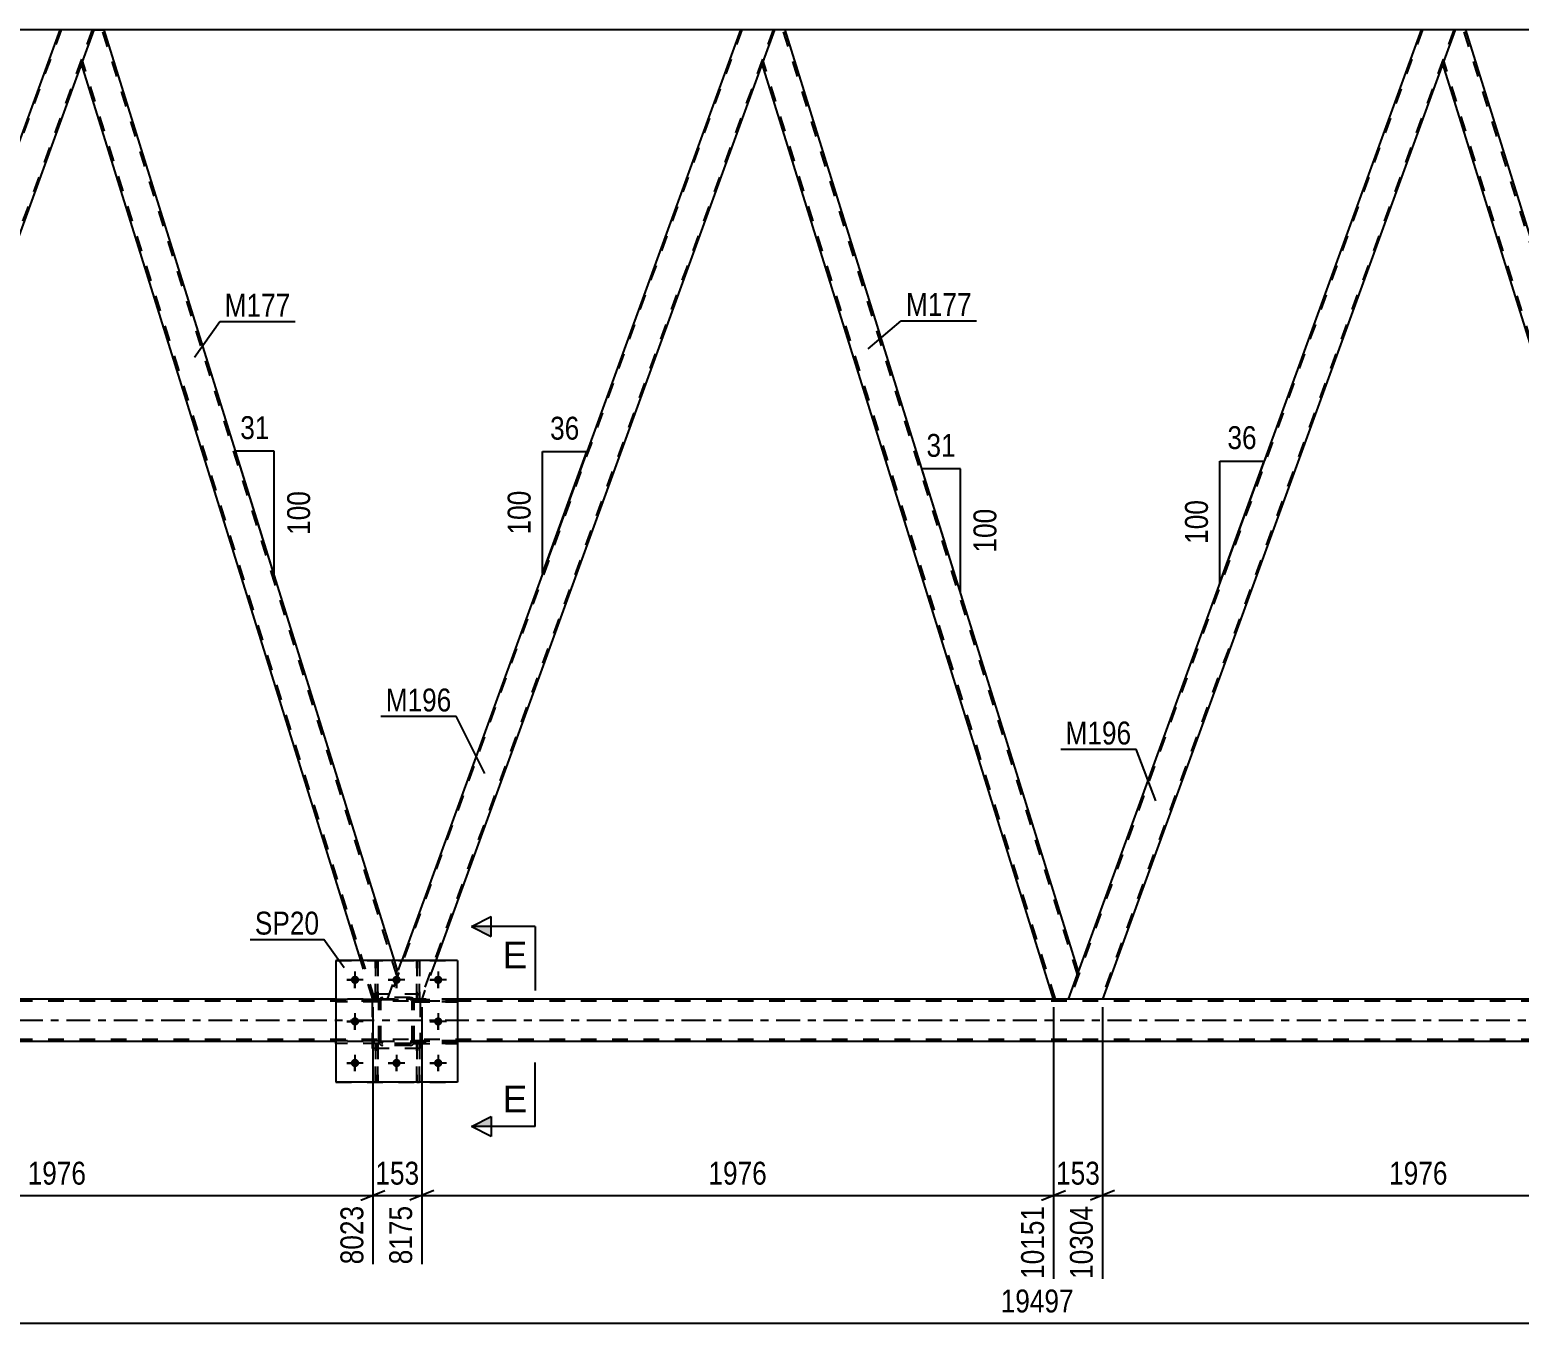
# Model space of a CAD drawing. Header units: millimetres. Extents: x 0 to 841, y 0 to 594.
# Drawn here: x 299.4 to 485.6, y 303.7 to 465.4 of the extents above; entities that cross this region are included whole.
import ezdxf

# ---------------------------------------------------------------- set-up
doc = ezdxf.new("R2010")
doc.units = ezdxf.units.MM
doc.linetypes.add('DXK_LINE_DOT2', pattern=[3.9198, 1.9599, -1.9599])
doc.linetypes.add('DXK_LINE_DOT3', pattern=[5.9187, 2.979, -0.9799, 0.9799, -0.9799])
doc.styles.add('Arial', font='ARIAL.TTF', dxfattribs={"height": 0.2})
doc.styles.add('Arial Narrow', font='ARIALN.TTF', dxfattribs={"height": 0.2})

# ---------------------------------------------------------------- blocks, each defined once
blk = doc.blocks.new('Part-318884811-3922 - 3840')
at = {"color": 7, "linetype": 'DXK_LINE_DOT2'}
for p, q in [((303.28, 465.4), (259.16, 344.18)), ((307.19, 465.4), (263.07, 344.18)), ((307.36, 465.4), (305.84, 461.2)), ((260.23, 347.6), (258.99, 344.18)), ((263.24, 344.18), (258.99, 344.18))]:
    blk.add_line(p, q, dxfattribs=at)
at = {"color": 2, "linetype": 'Continuous'}
for p, q in [((303.11, 465.4), (260.23, 347.6)), ((307.36, 465.4), (303.11, 465.4)), ((305.84, 461.2), (263.24, 344.18))]:
    blk.add_line(p, q, dxfattribs=at)
blk = doc.blocks.new('Part-318884811-3847 - 3840')
at = {"color": 7, "linetype": 'DXK_LINE_DOT2'}
for p, q in [((343.04, 343.92), (343.07, 344.11)), ((343.07, 344.11), (343.04, 343.92)), ((343.04, 338.88), (343.04, 343.92)), ((343.28, 343.92), (343.3, 344.02)), ((343.28, 338.88), (343.28, 343.92)), ((343.3, 344.02), (343.35, 344.09)), ((343.33, 344.37), (343.52, 344.4)), ((343.52, 344.4), (343.33, 344.37)), ((343.35, 344.09), (343.43, 344.15)), ((343.43, 344.15), (343.52, 344.16)), ((346.96, 344.4), (343.52, 344.4)), ((343.52, 344.16), (346.96, 344.16)), ((346.96, 344.4), (347.14, 344.37)), ((347.14, 344.37), (346.96, 344.4)), ((346.96, 344.16), (347.05, 344.15)), ((347.05, 344.15), (347.13, 344.09)), ((347.13, 344.09), (347.18, 344.02)), ((347.18, 344.02), (347.2, 343.92)), ((347.2, 338.88), (347.2, 343.92)), ((347.4, 344.11), (347.44, 343.92)), ((347.44, 343.92), (347.4, 344.11)), ((347.44, 338.88), (347.44, 343.92)), ((343.07, 338.7), (343.04, 338.88)), ((343.04, 338.88), (343.07, 338.7)), ((343.3, 338.79), (343.28, 338.88)), ((343.35, 338.71), (343.3, 338.79)), ((343.52, 338.4), (343.33, 338.44)), ((343.33, 338.44), (343.52, 338.4)), ((343.43, 338.66), (343.35, 338.71)), ((343.52, 338.64), (343.43, 338.66)), ((346.96, 338.64), (343.52, 338.64)), ((346.96, 338.4), (343.52, 338.4)), ((347.05, 338.66), (346.96, 338.64)), ((347.14, 338.44), (346.96, 338.4)), ((346.96, 338.4), (347.14, 338.44)), ((347.13, 338.71), (347.05, 338.66)), ((347.18, 338.79), (347.13, 338.71)), ((347.2, 338.88), (347.18, 338.79)), ((347.44, 338.88), (347.4, 338.7)), ((347.4, 338.7), (347.44, 338.88))]:
    blk.add_line(p, q, dxfattribs=at)
at = {"color": 7, "linetype": 'DXK_LINE_DOT3'}
blk.add_line((345.24, 341.4), (345.24, 341.4), dxfattribs=at)
at = {"color": 7, "linetype": 'DXK_LINE_DOT2'}
for centre, start, end in [((343.52, 343.92), 112.5, 157.5), ((343.52, 343.92), 112.5, 157.5), ((346.96, 343.92), 22.5, 67.5), ((346.96, 343.92), 22.5, 67.5), ((343.52, 338.88), 202.5, 247.5), ((343.52, 338.88), 202.5, 247.5), ((346.96, 338.88), 292.5, 337.5), ((346.96, 338.88), 292.5, 337.5)]:
    blk.add_arc(centre, 0.48, start, end, dxfattribs=at)
blk = doc.blocks.new('Part-318884811-3912 - 3840')
at = {"color": 7, "linetype": 'DXK_LINE_DOT2'}
for p, q in [((733.04, 465.4), (217.97, 465.4)), ((308.68, 465.4), (303.11, 465.4)), ((393.82, 465.4), (388.24, 465.4)), ((478.95, 465.4), (473.38, 465.4))]:
    blk.add_line(p, q, dxfattribs=at)
at = {"color": 2, "linetype": 'Continuous'}
for p, q in [((303.11, 465.4), (223.55, 465.4)), ((388.24, 465.4), (308.68, 465.4)), ((473.38, 465.4), (393.82, 465.4)), ((558.51, 465.4), (478.95, 465.4))]:
    blk.add_line(p, q, dxfattribs=at)
blk = doc.blocks.new('Part-318884811-3917 - 3840')
at = {"color": 2, "linetype": 'Continuous'}
for p, q in [((307.36, 465.4), (305.84, 461.2)), ((307.36, 465.4), (308.68, 465.4)), ((344.96, 349), (308.68, 465.4)), ((340.77, 349), (305.82, 461.15))]:
    blk.add_line(p, q, dxfattribs=at)
at = {"color": 7, "linetype": 'DXK_LINE_DOT2'}
for p, q in [((345.25, 347.28), (308.43, 465.4)), ((305.84, 461.2), (305.82, 461.15)), ((342.53, 344.18), (305.95, 461.52)), ((342.28, 344.18), (340.77, 349)), ((345.38, 347.65), (344.96, 349)), ((344.12, 344.18), (345.38, 347.65)), ((342.28, 344.18), (344.12, 344.18))]:
    blk.add_line(p, q, dxfattribs=at)
blk = doc.blocks.new('Part-318884811-3862 - 3840')
at = {"color": 2, "linetype": 'Continuous'}
for p, q in [((392.5, 465.4), (390.97, 461.2)), ((393.82, 465.4), (392.5, 465.4)), ((430.52, 347.65), (393.82, 465.4)), ((427.41, 344.18), (390.95, 461.15)), ((429.26, 344.18), (430.35, 347.19)), ((430.5, 347.59), (430.35, 347.19)), ((430.5, 347.6), (430.5, 347.59))]:
    blk.add_line(p, q, dxfattribs=at)
at = {"color": 7, "linetype": 'DXK_LINE_DOT2'}
for p, q in [((430.38, 347.28), (393.57, 465.4)), ((390.97, 461.2), (390.95, 461.15)), ((427.66, 344.18), (391.09, 461.52)), ((430.35, 347.19), (430.44, 347.43)), ((430.52, 347.65), (430.5, 347.6)), ((429.26, 344.18), (427.41, 344.18))]:
    blk.add_line(p, q, dxfattribs=at)
blk = doc.blocks.new('Part-318884811-3867 - 3840')
at = {"color": 7, "linetype": 'DXK_LINE_DOT2'}
for p, q in [((388.41, 465.4), (344.29, 344.18)), ((392.33, 465.4), (348.21, 344.18)), ((392.5, 465.4), (390.97, 461.2)), ((344.12, 344.18), (345.88, 349)), ((350.13, 349), (348.38, 344.18)), ((348.38, 344.18), (344.12, 344.18))]:
    blk.add_line(p, q, dxfattribs=at)
at = {"color": 2, "linetype": 'Continuous'}
for p, q in [((388.24, 465.4), (345.88, 349)), ((392.5, 465.4), (388.24, 465.4)), ((390.97, 461.2), (350.13, 349))]:
    blk.add_line(p, q, dxfattribs=at)
blk = doc.blocks.new('Part-318884811-3872 - 3840')
at = {"color": 7, "linetype": 'DXK_LINE_DOT2'}
for p, q in [((742.64, 343.94), (67.2, 343.94)), ((352.84, 344.18), (337.64, 344.18)), ((742.64, 339.14), (67.2, 339.14)), ((352.84, 338.9), (337.64, 338.9))]:
    blk.add_line(p, q, dxfattribs=at)
at = {"color": 2, "linetype": 'Continuous'}
for p, q in [((337.64, 344.18), (182.57, 344.18)), ((593.04, 344.18), (352.84, 344.18)), ((337.64, 338.9), (182.57, 338.9)), ((593.04, 338.9), (352.84, 338.9))]:
    blk.add_line(p, q, dxfattribs=at)
at = {"color": 7, "linetype": 'DXK_LINE_DOT3'}
blk.add_line((67.2, 341.54), (742.64, 341.54), dxfattribs=at)
blk = doc.blocks.new('Part-318884811-3874 - 3840')
at = {"color": 7, "linetype": 'DXK_LINE_DOT2'}
for p, q in [((337.64, 349), (352.84, 349)), ((337.64, 349), (337.64, 333.8)), ((352.84, 349), (352.84, 333.8)), ((337.64, 333.8), (352.84, 333.8))]:
    blk.add_line(p, q, dxfattribs=at)
blk = doc.blocks.new('Part-318884811-3875 - 3840')
at = {"color": 7, "linetype": 'DXK_LINE_DOT2'}
for p, q in [((343.04, 343.92), (343.07, 344.11)), ((343.07, 344.11), (343.04, 343.92)), ((343.04, 338.88), (343.04, 343.92)), ((343.28, 343.92), (343.3, 344.02)), ((343.28, 338.88), (343.28, 343.92)), ((343.3, 344.02), (343.35, 344.09)), ((343.33, 344.37), (343.52, 344.4)), ((343.52, 344.4), (343.33, 344.37)), ((343.35, 344.09), (343.43, 344.15)), ((343.43, 344.15), (343.52, 344.16)), ((346.96, 344.4), (343.52, 344.4)), ((343.52, 344.16), (346.96, 344.16)), ((346.96, 344.4), (347.14, 344.37)), ((347.14, 344.37), (346.96, 344.4)), ((346.96, 344.16), (347.05, 344.15)), ((347.05, 344.15), (347.13, 344.09)), ((347.13, 344.09), (347.18, 344.02)), ((347.18, 344.02), (347.2, 343.92)), ((347.2, 338.88), (347.2, 343.92)), ((347.4, 344.11), (347.44, 343.92)), ((347.44, 343.92), (347.4, 344.11)), ((347.44, 338.88), (347.44, 343.92)), ((343.07, 338.7), (343.04, 338.88)), ((343.04, 338.88), (343.07, 338.7)), ((343.3, 338.79), (343.28, 338.88)), ((343.35, 338.71), (343.3, 338.79)), ((343.52, 338.4), (343.33, 338.44)), ((343.33, 338.44), (343.52, 338.4)), ((343.43, 338.66), (343.35, 338.71)), ((343.52, 338.64), (343.43, 338.66)), ((346.96, 338.64), (343.52, 338.64)), ((346.96, 338.4), (343.52, 338.4)), ((347.05, 338.66), (346.96, 338.64)), ((347.14, 338.44), (346.96, 338.4)), ((346.96, 338.4), (347.14, 338.44)), ((347.13, 338.71), (347.05, 338.66)), ((347.18, 338.79), (347.13, 338.71)), ((347.2, 338.88), (347.18, 338.79)), ((347.44, 338.88), (347.4, 338.7)), ((347.4, 338.7), (347.44, 338.88))]:
    blk.add_line(p, q, dxfattribs=at)
at = {"color": 7, "linetype": 'DXK_LINE_DOT3'}
blk.add_line((345.24, 341.4), (345.24, 341.4), dxfattribs=at)
at = {"color": 7, "linetype": 'DXK_LINE_DOT2'}
for centre, start, end in [((343.52, 343.92), 112.5, 157.5), ((343.52, 343.92), 112.5, 157.5), ((346.96, 343.92), 22.5, 67.5), ((346.96, 343.92), 22.5, 67.5), ((343.52, 338.88), 202.5, 247.5), ((343.52, 338.88), 202.5, 247.5), ((346.96, 338.88), 292.5, 337.5), ((346.96, 338.88), 292.5, 337.5)]:
    blk.add_arc(centre, 0.48, start, end, dxfattribs=at)
blk = doc.blocks.new('Part-318884811-3876 - 3840')
at = {"color": 7, "linetype": 'DXK_LINE_DOT2'}
for p, q in [((348.24, 344.8), (342.24, 344.8)), ((342.24, 338), (342.24, 344.8)), ((348.24, 338), (348.24, 344.8)), ((348.24, 338), (342.24, 338))]:
    blk.add_line(p, q, dxfattribs=at)
blk = doc.blocks.new('Part-318884811-3890 - 3840')
at = {"color": 7, "linetype": 'DXK_LINE_DOT2'}
for p, q in [((343.04, 344.16), (337.64, 344.16)), ((337.64, 344.16), (337.64, 343.84)), ((343.04, 343.84), (337.64, 343.84)), ((342.44, 343.84), (342.44, 344.16)), ((343.04, 343.84), (343.04, 344.16))]:
    blk.add_line(p, q, dxfattribs=at)
blk = doc.blocks.new('Part-318884811-3891 - 3840')
at = {"color": 7, "linetype": 'DXK_LINE_DOT2'}
for p, q in [((343.04, 338.96), (337.64, 338.96)), ((337.64, 338.96), (337.64, 338.64)), ((343.04, 338.64), (337.64, 338.64)), ((342.44, 338.64), (342.44, 338.96)), ((343.04, 338.64), (343.04, 338.96))]:
    blk.add_line(p, q, dxfattribs=at)
blk = doc.blocks.new('Part-318884811-3925 - 3840')
at = {"color": 7, "linetype": 'DXK_LINE_DOT2'}
for p, q in [((347.79, 349), (347.79, 344.16)), ((348.11, 349), (347.79, 349)), ((348.11, 344.16), (348.11, 349)), ((347.79, 344.76), (348.11, 344.76)), ((347.79, 344.16), (348.11, 344.16))]:
    blk.add_line(p, q, dxfattribs=at)
blk = doc.blocks.new('Part-318884811-3928 - 3840')
at = {"color": 7, "linetype": 'DXK_LINE_DOT2'}
for p, q in [((342.59, 349), (342.59, 344.16)), ((342.91, 349), (342.59, 349)), ((342.91, 344.16), (342.91, 349)), ((342.59, 344.76), (342.91, 344.76)), ((342.59, 344.16), (342.91, 344.16))]:
    blk.add_line(p, q, dxfattribs=at)
blk = doc.blocks.new('Part-318884811-3952 - 3840')
at = {"color": 7, "linetype": 'DXK_LINE_DOT2'}
for p, q in [((348.11, 338.64), (347.79, 338.64)), ((347.79, 338.64), (347.79, 333.8)), ((347.79, 338.04), (348.11, 338.04)), ((348.11, 333.8), (348.11, 338.64)), ((347.79, 333.8), (348.11, 333.8))]:
    blk.add_line(p, q, dxfattribs=at)
blk = doc.blocks.new('Bolt-318884811-3963 - 3840')
at = {"linetype": 'Continuous'}
for points in [[(340.56, 346.6, -1), (339.52, 346.6, -1)], [(345.76, 346.6, -1), (344.72, 346.6, -1)], [(350.96, 346.6, -1), (349.92, 346.6, -1)], [(340.56, 341.4, -1), (339.52, 341.4, -1)], [(350.96, 341.4, -1), (349.92, 341.4, -1)], [(340.56, 336.2, -1), (339.52, 336.2, -1)], [(345.76, 336.2, -1), (344.72, 336.2, -1)], [(350.96, 336.2, -1), (349.92, 336.2, -1)]]:
    blk.add_hatch(color=1, dxfattribs=at).paths.add_polyline_path(points)
at = {"color": 1, "linetype": 'Continuous'}
for p, q in [((341.08, 346.6), (339, 346.6)), ((340.04, 347.64), (340.04, 345.56)), ((346.28, 346.6), (344.2, 346.6)), ((345.24, 347.64), (345.24, 345.56)), ((351.48, 346.6), (349.4, 346.6)), ((350.44, 347.64), (350.44, 345.56)), ((341.08, 341.4), (339, 341.4)), ((340.04, 342.44), (340.04, 340.36)), ((351.48, 341.4), (349.4, 341.4)), ((350.44, 342.44), (350.44, 340.36)), ((340.04, 337.24), (340.04, 335.16)), ((345.24, 337.24), (345.24, 335.16)), ((350.44, 337.24), (350.44, 335.16)), ((341.08, 336.2), (339, 336.2)), ((346.28, 336.2), (344.2, 336.2)), ((351.48, 336.2), (349.4, 336.2))]:
    blk.add_line(p, q, dxfattribs=at)
blk = doc.blocks.new('Part-318884811-3987 - 3840')
at = {"color": 2, "linetype": 'Continuous'}
for p, q in [((352.84, 349), (337.64, 349)), ((337.64, 349), (337.64, 333.8)), ((352.84, 349), (352.84, 333.8)), ((352.84, 333.8), (337.64, 333.8))]:
    blk.add_line(p, q, dxfattribs=at)
blk = doc.blocks.new('Part-318884811-4004 - 3840')
at = {"color": 7, "linetype": 'DXK_LINE_DOT2'}
for p, q in [((347.79, 333.8), (347.79, 338.64)), ((347.79, 338.64), (348.11, 338.64)), ((347.79, 338.04), (348.11, 338.04)), ((348.11, 338.64), (348.11, 333.8)), ((348.11, 333.8), (347.79, 333.8))]:
    blk.add_line(p, q, dxfattribs=at)
blk = doc.blocks.new('Part-318884811-4005 - 3840')
at = {"color": 7, "linetype": 'DXK_LINE_DOT2'}
for p, q in [((342.59, 333.8), (342.59, 338.64)), ((342.59, 338.64), (342.91, 338.64)), ((342.59, 338.04), (342.91, 338.04)), ((342.91, 338.64), (342.91, 333.8)), ((342.91, 333.8), (342.59, 333.8))]:
    blk.add_line(p, q, dxfattribs=at)
blk = doc.blocks.new('Part-318884811-4016 - 3840')
at = {"color": 7, "linetype": 'DXK_LINE_DOT2'}
for p, q in [((473.55, 465.4), (429.43, 344.18)), ((477.46, 465.4), (433.34, 344.18)), ((477.63, 465.4), (476.1, 461.2)), ((430.5, 347.6), (429.26, 344.18)), ((433.51, 344.18), (429.26, 344.18))]:
    blk.add_line(p, q, dxfattribs=at)
at = {"color": 2, "linetype": 'Continuous'}
for p, q in [((473.38, 465.4), (430.5, 347.6)), ((477.63, 465.4), (473.38, 465.4)), ((476.1, 461.2), (433.51, 344.18))]:
    blk.add_line(p, q, dxfattribs=at)
blk = doc.blocks.new('Part-318884811-4021 - 3840')
at = {"color": 2, "linetype": 'Continuous'}
for p, q in [((477.63, 465.4), (476.1, 461.2)), ((478.95, 465.4), (477.63, 465.4)), ((515.65, 347.65), (478.95, 465.4)), ((512.55, 344.18), (476.09, 461.15)), ((514.39, 344.18), (515.49, 347.19)), ((515.63, 347.59), (515.49, 347.19)), ((515.64, 347.6), (515.63, 347.59))]:
    blk.add_line(p, q, dxfattribs=at)
at = {"color": 7, "linetype": 'DXK_LINE_DOT2'}
for p, q in [((515.52, 347.28), (478.7, 465.4)), ((476.1, 461.2), (476.09, 461.15)), ((512.8, 344.18), (476.22, 461.52)), ((515.49, 347.19), (515.57, 347.43)), ((515.65, 347.65), (515.64, 347.6)), ((514.39, 344.18), (512.55, 344.18))]:
    blk.add_line(p, q, dxfattribs=at)
blk = doc.blocks.new('Bolt-318884811-4022 - 3840')
at = {"color": 1, "linetype": 'Continuous'}
for p, q in [((339, 346.6), (339.69, 346.6)), ((340.04, 347.64), (340.04, 346.95)), ((341.08, 346.6), (340.39, 346.6)), ((344.2, 346.6), (344.89, 346.6)), ((345.24, 347.64), (345.24, 346.95)), ((346.28, 346.6), (345.59, 346.6)), ((349.4, 346.6), (350.09, 346.6)), ((350.44, 347.64), (350.44, 346.95)), ((351.48, 346.6), (350.79, 346.6)), ((340.04, 345.56), (340.04, 346.26)), ((345.24, 345.56), (345.24, 346.26)), ((350.44, 345.56), (350.44, 346.26)), ((339, 341.4), (339.69, 341.4)), ((340.04, 342.44), (340.04, 341.75)), ((340.04, 340.36), (340.04, 341.06)), ((341.08, 341.4), (340.39, 341.4)), ((349.4, 341.4), (350.09, 341.4)), ((350.44, 342.44), (350.44, 341.75)), ((350.44, 340.36), (350.44, 341.06)), ((351.48, 341.4), (350.79, 341.4)), ((340.04, 337.24), (340.04, 336.55)), ((345.24, 337.24), (345.24, 336.55)), ((350.44, 337.24), (350.44, 336.55)), ((339, 336.2), (339.69, 336.2)), ((340.04, 335.16), (340.04, 335.86)), ((341.08, 336.2), (340.39, 336.2)), ((344.2, 336.2), (344.89, 336.2)), ((345.24, 335.16), (345.24, 335.86)), ((346.28, 336.2), (345.59, 336.2)), ((349.4, 336.2), (350.09, 336.2)), ((350.44, 335.16), (350.44, 335.86)), ((351.48, 336.2), (350.79, 336.2))]:
    blk.add_line(p, q, dxfattribs=at)
blk = doc.blocks.new('Part-318884811-4025 - 3840')
at = {"color": 7, "linetype": 'DXK_LINE_DOT2'}
for p, q in [((352.84, 338.96), (347.44, 338.96)), ((347.44, 338.96), (347.44, 338.64)), ((347.44, 338.64), (352.84, 338.64)), ((348.04, 338.64), (348.04, 338.96)), ((352.84, 338.64), (352.84, 338.96))]:
    blk.add_line(p, q, dxfattribs=at)
blk = doc.blocks.new('Part-318884811-4030 - 3840')
at = {"color": 7, "linetype": 'DXK_LINE_DOT2'}
for p, q in [((342.59, 344.16), (342.59, 349)), ((342.59, 349), (342.91, 349)), ((342.91, 349), (342.91, 344.16)), ((342.59, 344.76), (342.91, 344.76)), ((342.91, 344.16), (342.59, 344.16))]:
    blk.add_line(p, q, dxfattribs=at)
blk = doc.blocks.new('Part-318884811-4044 - 3840')
at = {"color": 7, "linetype": 'DXK_LINE_DOT2'}
for p, q in [((347.44, 338.64), (347.44, 338.96)), ((347.44, 338.96), (352.84, 338.96)), ((352.84, 338.64), (347.44, 338.64)), ((348.04, 338.64), (348.04, 338.96)), ((352.84, 338.96), (352.84, 338.64))]:
    blk.add_line(p, q, dxfattribs=at)
blk = doc.blocks.new('Part-318884811-4047 - 3840')
at = {"color": 7, "linetype": 'DXK_LINE_DOT2'}
for p, q in [((343.04, 344.16), (337.64, 344.16)), ((337.64, 343.84), (337.64, 344.16)), ((343.04, 343.84), (337.64, 343.84)), ((342.44, 343.84), (342.44, 344.16)), ((343.04, 344.16), (343.04, 343.84))]:
    blk.add_line(p, q, dxfattribs=at)
blk = doc.blocks.new('Part-318884811-4049 - 3840')
at = {"color": 7, "linetype": 'DXK_LINE_DOT2'}
for p, q in [((348.24, 344.8), (342.24, 344.8)), ((342.24, 338), (342.24, 344.8)), ((348.24, 338), (348.24, 344.8)), ((348.24, 338), (342.24, 338))]:
    blk.add_line(p, q, dxfattribs=at)
blk = doc.blocks.new('Part-318884811-4072 - 3840')
at = {"color": 7, "linetype": 'DXK_LINE_DOT2'}
for p, q in [((343.04, 338.96), (337.64, 338.96)), ((337.64, 338.64), (337.64, 338.96)), ((343.04, 338.64), (337.64, 338.64)), ((342.44, 338.64), (342.44, 338.96)), ((343.04, 338.96), (343.04, 338.64))]:
    blk.add_line(p, q, dxfattribs=at)
blk = doc.blocks.new('Part-318884811-4076 - 3840')
at = {"color": 7, "linetype": 'DXK_LINE_DOT2'}
for p, q in [((347.79, 344.16), (347.79, 349)), ((347.79, 349), (348.11, 349)), ((348.11, 349), (348.11, 344.16)), ((347.79, 344.76), (348.11, 344.76)), ((348.11, 344.16), (347.79, 344.16))]:
    blk.add_line(p, q, dxfattribs=at)
blk = doc.blocks.new('Part-318884811-4082 - 3840')
at = {"color": 7, "linetype": 'DXK_LINE_DOT2'}
for p, q in [((352.84, 344.16), (347.44, 344.16)), ((347.44, 344.16), (347.44, 343.84)), ((347.44, 343.84), (352.84, 343.84)), ((348.04, 343.84), (348.04, 344.16)), ((352.84, 343.84), (352.84, 344.16))]:
    blk.add_line(p, q, dxfattribs=at)
blk = doc.blocks.new('Part-318884811-4108 - 3840')
at = {"color": 7, "linetype": 'DXK_LINE_DOT2'}
for p, q in [((347.44, 343.84), (347.44, 344.16)), ((347.44, 344.16), (352.84, 344.16)), ((352.84, 343.84), (347.44, 343.84)), ((348.04, 343.84), (348.04, 344.16)), ((352.84, 344.16), (352.84, 343.84))]:
    blk.add_line(p, q, dxfattribs=at)
blk = doc.blocks.new('Part-318884811-4111 - 3840')
at = {"color": 7, "linetype": 'DXK_LINE_DOT2'}
for p, q in [((342.91, 338.64), (342.59, 338.64)), ((342.59, 338.64), (342.59, 333.8)), ((342.59, 338.04), (342.91, 338.04)), ((342.91, 333.8), (342.91, 338.64)), ((342.59, 333.8), (342.91, 333.8))]:
    blk.add_line(p, q, dxfattribs=at)
blk = doc.blocks.new('StraightDimension-318884811-4879 - 3840')
at = {"color": 7, "linetype": 'Continuous'}
for p, q in [((342.28, 343.18), (342.28, 311.03)), ((348.38, 343.18), (348.38, 311.03)), ((340.78, 319.04), (343.78, 320.24)), ((342.28, 319.64), (348.38, 319.64)), ((349.88, 320.24), (346.88, 319.04))]:
    blk.add_line(p, q, dxfattribs=at)
at = {"color": 0}
blk.add_wipeout([(348.67, 320.39), (348.67, 324.59), (341.99, 324.59), (341.99, 320.39)], dxfattribs=at)
at = {"color": 0, "linetype": 'Continuous'}
blk.add_wipeout([(347.78, 318.94), (343.58, 318.94), (343.58, 310.43), (347.78, 310.43)], dxfattribs=at)
at = {"color": 3, "style": 'Arial Narrow'}
blk.add_text('153', height=2.863, dxfattribs=at).set_placement((342.59, 320.99))
at = {"color": 3, "linetype": 'Continuous', "style": 'Arial Narrow'}
blk.add_text('8175', height=2.863, rotation=90.0002, dxfattribs=at).set_placement((347.18, 311.03))
blk = doc.blocks.new('AngleDimension-318884811-4338 - 3840')
at = {"color": 7, "linetype": 'Continuous'}
for p, q in [((363.5, 412.65), (369.04, 412.65)), ((363.5, 397.43), (369.04, 412.65)), ((363.5, 397.43), (363.5, 412.65)), ((366.23, 404.92), (369.04, 412.65))]:
    blk.add_line(p, q, dxfattribs=at)
at = {"color": 0}
for points in [[(368.7, 413.55), (368.7, 417.75), (363.84, 417.75), (363.84, 413.55)], [(362.6, 408.38), (358.4, 408.38), (358.4, 401.69), (362.6, 401.69)]]:
    blk.add_wipeout(points, dxfattribs=at)
at = {"color": 3, "style": 'Arial Narrow'}
blk.add_text('36', height=2.863, dxfattribs=at).set_placement((364.44, 414.15))
blk.add_text('100', height=2.863, rotation=90.0002, dxfattribs=at).set_placement((362, 402.29))
blk = doc.blocks.new('AngleDimension-318884811-10213 - 3840')
at = {"color": 7, "linetype": 'Continuous'}
for p, q in [((413.87, 401.06), (410.93, 410.5)), ((415.75, 410.5), (410.93, 410.5)), ((415.75, 395.04), (410.93, 410.5)), ((415.75, 395.04), (415.75, 410.5))]:
    blk.add_line(p, q, dxfattribs=at)
at = {"color": 0}
for points in [[(415.77, 411.4), (415.77, 415.6), (410.91, 415.6), (410.91, 411.4)], [(420.85, 406.11), (416.65, 406.11), (416.65, 399.43), (420.85, 399.43)]]:
    blk.add_wipeout(points, dxfattribs=at)
at = {"color": 3, "style": 'Arial Narrow'}
blk.add_text('31', height=2.863, dxfattribs=at).set_placement((411.51, 412))
blk.add_text('100', height=2.863, rotation=90.0002, dxfattribs=at).set_placement((420.25, 400.03))
blk = doc.blocks.new('StraightDimension-318884811-4917 - 3840')
at = {"color": 7, "linetype": 'Continuous'}
for p, q in [((427.41, 343.18), (427.41, 309.2)), ((433.51, 343.18), (433.51, 309.2)), ((425.91, 319.04), (428.91, 320.24)), ((427.41, 319.64), (433.51, 319.64)), ((435.01, 320.24), (432.01, 319.04))]:
    blk.add_line(p, q, dxfattribs=at)
at = {"color": 0}
blk.add_wipeout([(433.8, 320.39), (433.8, 324.59), (427.12, 324.59), (427.12, 320.39)], dxfattribs=at)
at = {"color": 0, "linetype": 'Continuous'}
blk.add_wipeout([(432.91, 318.94), (428.71, 318.94), (428.71, 308.6), (432.91, 308.6)], dxfattribs=at)
at = {"color": 3, "style": 'Arial Narrow'}
blk.add_text('153', height=2.863, dxfattribs=at).set_placement((427.72, 320.99))
at = {"color": 3, "linetype": 'Continuous', "style": 'Arial Narrow'}
blk.add_text('10304', height=2.863, rotation=90.0002, dxfattribs=at).set_placement((432.31, 309.2))
blk = doc.blocks.new('AngleDimension-318884811-4324 - 3840')
at = {"color": 7, "linetype": 'Continuous'}
for p, q in [((453.98, 412.1), (453.75, 411.47)), ((448.21, 411.47), (453.75, 411.47)), ((448.21, 396.25), (453.75, 411.47)), ((448.21, 396.25), (448.21, 411.47))]:
    blk.add_line(p, q, dxfattribs=at)
at = {"color": 0}
for points in [[(453.41, 412.37), (453.41, 416.57), (448.55, 416.57), (448.55, 412.37)], [(447.31, 407.2), (443.11, 407.2), (443.11, 400.52), (447.31, 400.52)]]:
    blk.add_wipeout(points, dxfattribs=at)
at = {"color": 3, "style": 'Arial Narrow'}
blk.add_text('36', height=2.863, dxfattribs=at).set_placement((449.15, 412.97))
blk.add_text('100', height=2.863, rotation=90.0002, dxfattribs=at).set_placement((446.71, 401.12))
blk = doc.blocks.new('StraightDimension-318884811-4860 - 3840')
at = {"color": 7, "linetype": 'Continuous'}
for p, q in [((263.24, 343.18), (263.24, 311.03)), ((342.28, 343.18), (342.28, 311.03)), ((264.74, 320.24), (261.74, 319.04)), ((263.24, 319.64), (342.28, 319.64)), ((340.78, 319.04), (343.78, 320.24))]:
    blk.add_line(p, q, dxfattribs=at)
at = {"color": 0}
blk.add_wipeout([(307.02, 320.39), (307.02, 324.59), (298.5, 324.59), (298.5, 320.39)], dxfattribs=at)
at = {"color": 0, "linetype": 'Continuous'}
blk.add_wipeout([(341.68, 318.94), (337.48, 318.94), (337.48, 310.43), (341.68, 310.43)], dxfattribs=at)
at = {"color": 3, "style": 'Arial Narrow'}
blk.add_text('1976', height=2.863, dxfattribs=at).set_placement((299.1, 320.99))
at = {"color": 3, "linetype": 'Continuous', "style": 'Arial Narrow'}
blk.add_text('8023', height=2.863, rotation=90.0002, dxfattribs=at).set_placement((341.08, 311.03))
blk = doc.blocks.new('StraightDimension-318884811-4898 - 3840')
at = {"color": 7, "linetype": 'Continuous'}
for p, q in [((348.38, 343.18), (348.38, 311.03)), ((427.41, 343.18), (427.41, 309.2)), ((349.88, 320.24), (346.88, 319.04)), ((348.38, 319.64), (427.41, 319.64)), ((425.91, 319.04), (428.91, 320.24))]:
    blk.add_line(p, q, dxfattribs=at)
at = {"color": 0}
blk.add_wipeout([(392.15, 320.39), (392.15, 324.59), (383.64, 324.59), (383.64, 320.39)], dxfattribs=at)
at = {"color": 0, "linetype": 'Continuous'}
blk.add_wipeout([(426.81, 318.94), (422.61, 318.94), (422.61, 308.6), (426.81, 308.6)], dxfattribs=at)
at = {"color": 3, "style": 'Arial Narrow'}
blk.add_text('1976', height=2.863, dxfattribs=at).set_placement((384.24, 320.99))
at = {"color": 3, "linetype": 'Continuous', "style": 'Arial Narrow'}
blk.add_text('10151', height=2.863, rotation=90.0002, dxfattribs=at).set_placement((426.21, 309.2))
blk = doc.blocks.new('StraightDimension-318884811-4936 - 3840')
at = {"color": 7, "linetype": 'Continuous'}
for p, q in [((433.51, 343.18), (433.51, 309.2)), ((512.55, 343.18), (512.55, 309.2)), ((435.01, 320.24), (432.01, 319.04)), ((433.51, 319.64), (512.55, 319.64)), ((511.05, 319.04), (514.05, 320.24))]:
    blk.add_line(p, q, dxfattribs=at)
at = {"color": 0}
blk.add_wipeout([(477.29, 320.39), (477.29, 324.59), (468.77, 324.59), (468.77, 320.39)], dxfattribs=at)
at = {"color": 0, "linetype": 'Continuous'}
blk.add_wipeout([(511.95, 318.94), (507.75, 318.94), (507.75, 308.6), (511.95, 308.6)], dxfattribs=at)
at = {"color": 3, "style": 'Arial Narrow'}
blk.add_text('1976', height=2.863, dxfattribs=at).set_placement((469.37, 320.99))
at = {"color": 3, "linetype": 'Continuous', "style": 'Arial Narrow'}
blk.add_text('12280', height=2.863, rotation=90.0002, dxfattribs=at).set_placement((511.35, 309.2))
blk = doc.blocks.new('StraightDimension-318884811-5073 - 3840')
at = {"color": 7, "linetype": 'Continuous'}
blk.add_line((56.34, 303.66), (794.37, 303.66), dxfattribs=at)
at = {"color": 0}
blk.add_wipeout([(430.53, 304.41), (430.53, 308.61), (420.19, 308.61), (420.19, 304.41)], dxfattribs=at)
at = {"color": 3, "style": 'Arial Narrow'}
blk.add_text('19497', height=2.863, dxfattribs=at).set_placement((420.79, 305.01))
blk = doc.blocks.new('AngleDimension-318884811-10199 - 3840')
at = {"color": 7, "linetype": 'Continuous'}
for p, q in [((328.52, 401.75), (325.1, 412.72)), ((329.92, 412.72), (325.1, 412.72)), ((329.92, 397.25), (325.1, 412.72)), ((329.92, 397.25), (329.92, 412.72))]:
    blk.add_line(p, q, dxfattribs=at)
at = {"color": 0}
for points in [[(329.94, 413.62), (329.94, 417.82), (325.09, 417.82), (325.09, 413.62)], [(335.02, 408.33), (330.82, 408.33), (330.82, 401.64), (335.02, 401.64)]]:
    blk.add_wipeout(points, dxfattribs=at)
at = {"color": 3, "style": 'Arial Narrow'}
blk.add_text('31', height=2.863, dxfattribs=at).set_placement((325.69, 414.22))
blk.add_text('100', height=2.863, rotation=90.0002, dxfattribs=at).set_placement((334.42, 402.24))
blk = doc.blocks.new('Mark-318884811-3858 - 3840')
at = {"color": 0}
blk.add_wipeout([(417.18, 429.62), (417.18, 432.62), (408.95, 432.62), (408.95, 429.62)], dxfattribs=at)
blk.add_wipeout([(417.18, 429.62), (417.18, 432.62), (408.95, 432.62), (408.95, 429.62)], dxfattribs=at)
at = {"color": 30, "linetype": 'Continuous'}
for p, q in [((404.23, 425.52), (408.35, 429.02)), ((408.35, 429.02), (417.78, 429.02))]:
    blk.add_line(p, q, dxfattribs=at)
at = {"color": 3, "style": 'Arial Narrow'}
blk.add_text('M177', height=2.863, dxfattribs=at).set_placement((408.95, 429.62))
blk = doc.blocks.new('Mark-318884811-3863 - 3840')
at = {"color": 0}
blk.add_wipeout([(352.1, 380.16), (352.1, 383.16), (343.88, 383.16), (343.88, 380.16)], dxfattribs=at)
blk.add_wipeout([(352.1, 380.16), (352.1, 383.16), (343.88, 383.16), (343.88, 380.16)], dxfattribs=at)
at = {"color": 30, "linetype": 'Continuous'}
for p in [(343.28, 379.56), (356.28, 372.4)]:
    blk.add_line(p, (352.7, 379.56), dxfattribs=at)
at = {"color": 3, "style": 'Arial Narrow'}
blk.add_text('M196', height=2.863, dxfattribs=at).set_placement((343.88, 380.16))
blk = doc.blocks.new('Mark-318884811-3913 - 3840')
at = {"color": 0}
blk.add_wipeout([(331.96, 429.52), (331.96, 432.52), (323.74, 432.52), (323.74, 429.52)], dxfattribs=at)
blk.add_wipeout([(331.96, 429.52), (331.96, 432.52), (323.74, 432.52), (323.74, 429.52)], dxfattribs=at)
at = {"color": 30, "linetype": 'Continuous'}
for p, q in [((319.96, 424.47), (323.14, 428.92)), ((323.14, 428.92), (332.56, 428.92))]:
    blk.add_line(p, q, dxfattribs=at)
at = {"color": 3, "style": 'Arial Narrow'}
blk.add_text('M177', height=2.863, dxfattribs=at).set_placement((323.74, 429.52))
blk = doc.blocks.new('Mark-318884811-3983 - 3840')
at = {"color": 0}
blk.add_wipeout([(335.56, 352.26), (335.56, 355.26), (327.52, 355.26), (327.52, 352.26)], dxfattribs=at)
blk.add_wipeout([(335.56, 352.26), (335.56, 355.26), (327.52, 355.26), (327.52, 352.26)], dxfattribs=at)
at = {"color": 30, "linetype": 'Continuous'}
for p in [(326.92, 351.66), (338.69, 348.08)]:
    blk.add_line(p, (336.16, 351.66), dxfattribs=at)
at = {"color": 3, "style": 'Arial Narrow'}
blk.add_text('SP20', height=2.863, dxfattribs=at).set_placement((327.52, 352.26))
blk = doc.blocks.new('Mark-318884811-4012 - 3840')
at = {"color": 0}
blk.add_wipeout([(437.12, 376.03), (437.12, 379.03), (428.9, 379.03), (428.9, 376.03)], dxfattribs=at)
blk.add_wipeout([(437.12, 376.03), (437.12, 379.03), (428.9, 379.03), (428.9, 376.03)], dxfattribs=at)
at = {"color": 30, "linetype": 'Continuous'}
for p in [(428.3, 375.43), (440.18, 368.99)]:
    blk.add_line(p, (437.72, 375.43), dxfattribs=at)
at = {"color": 3, "style": 'Arial Narrow'}
blk.add_text('M196', height=2.863, dxfattribs=at).set_placement((428.9, 376.03))
blk = doc.blocks.new('SectionMark-318884811-5430 - 3840')
at = {"linetype": 'Continuous'}
for points in [[(357.09, 353.28), (357.09, 352.03), (354.59, 353.28)], [(357.09, 329.53), (357.09, 328.28), (354.59, 328.28)]]:
    blk.add_hatch(color=6, dxfattribs=at).paths.add_polyline_path(points)
at = {"color": 6, "linetype": 'Continuous'}
for p, q in [((354.59, 353.28), (357.09, 354.53)), ((357.09, 352.03), (357.09, 354.53)), ((362.59, 353.28), (354.59, 353.28)), ((354.59, 353.28), (357.09, 352.03)), ((362.59, 353.28), (362.59, 345.28)), ((362.59, 328.28), (362.59, 336.28)), ((354.59, 328.28), (357.09, 329.53)), ((362.59, 328.28), (354.59, 328.28)), ((357.09, 327.03), (354.59, 328.28)), ((357.09, 329.53), (357.09, 327.03))]:
    blk.add_line(p, q, dxfattribs=at)
at = {"color": 0, "linetype": 'Continuous'}
for points in [[(361.59, 348.03), (361.59, 351.53), (358.48, 351.53), (358.48, 348.03)], [(361.59, 330.03), (361.59, 333.53), (358.48, 333.53), (358.48, 330.03)]]:
    blk.add_wipeout(points, dxfattribs=at)
at = {"color": 3, "linetype": 'Continuous', "style": 'Arial'}
for p in [(358.48, 348.03), (358.48, 330.03)]:
    blk.add_text('E', height=3.34, dxfattribs=at).set_placement(p)

msp = doc.modelspace()

# ---------------------------------------------------------------- block references
for name in ['Part-318884811-3912 - 3840', 'Part-318884811-3922 - 3840', 'Part-318884811-3917 - 3840', 'Part-318884811-3867 - 3840', 'Part-318884811-3862 - 3840', 'Part-318884811-4016 - 3840', 'Part-318884811-4021 - 3840', 'Part-318884811-3874 - 3840', 'Part-318884811-3987 - 3840', 'Part-318884811-3928 - 3840', 'Part-318884811-4030 - 3840', 'Part-318884811-3925 - 3840', 'Part-318884811-4076 - 3840', 'Bolt-318884811-3963 - 3840', 'Bolt-318884811-4022 - 3840', 'Part-318884811-3876 - 3840', 'Part-318884811-4049 - 3840', 'Part-318884811-3872 - 3840', 'Part-318884811-3890 - 3840', 'Part-318884811-4047 - 3840', 'Part-318884811-3847 - 3840', 'Part-318884811-3875 - 3840', 'Part-318884811-4082 - 3840', 'Part-318884811-4108 - 3840', 'Part-318884811-3891 - 3840', 'Part-318884811-4072 - 3840', 'Part-318884811-4005 - 3840', 'Part-318884811-4111 - 3840', 'Part-318884811-4025 - 3840', 'Part-318884811-4044 - 3840', 'Part-318884811-3952 - 3840', 'Part-318884811-4004 - 3840']:
    msp.add_blockref(name, (0, 0))

# ---------------------------------------------------------------- next in the draw order: block references
for name in ['AngleDimension-318884811-4338 - 3840', 'AngleDimension-318884811-10213 - 3840', 'AngleDimension-318884811-4324 - 3840', 'StraightDimension-318884811-4879 - 3840', 'StraightDimension-318884811-4917 - 3840']:
    msp.add_blockref(name, (0, 0))

# ---------------------------------------------------------------- next in the draw order: block references
for name in ['StraightDimension-318884811-4860 - 3840', 'StraightDimension-318884811-4898 - 3840', 'StraightDimension-318884811-4936 - 3840']:
    msp.add_blockref(name, (0, 0))

# ---------------------------------------------------------------- next in the draw order: block references
msp.add_blockref('StraightDimension-318884811-5073 - 3840', (0, 0))

# ---------------------------------------------------------------- next in the draw order: block references
for name in ['Mark-318884811-3913 - 3840', 'Mark-318884811-3858 - 3840', 'AngleDimension-318884811-10199 - 3840', 'Mark-318884811-3863 - 3840', 'Mark-318884811-4012 - 3840', 'Mark-318884811-3983 - 3840', 'SectionMark-318884811-5430 - 3840']:
    msp.add_blockref(name, (0, 0))

doc.saveas('drawing.dxf')
